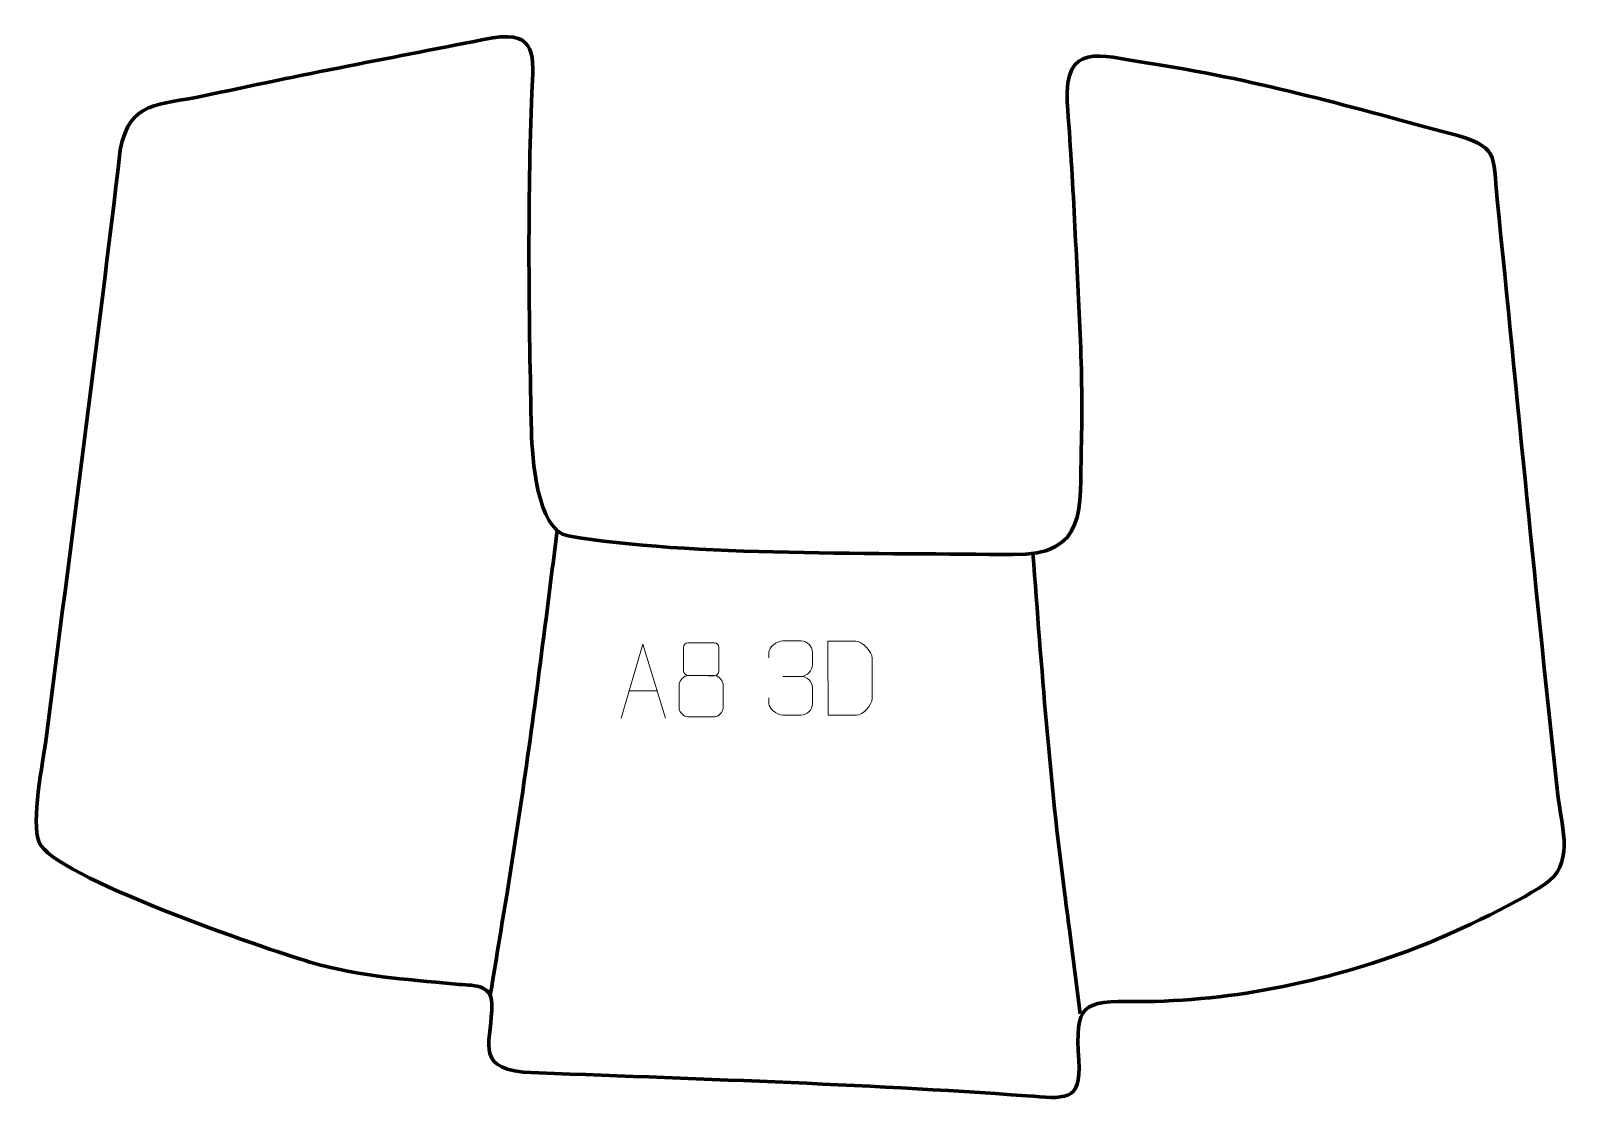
# Model space of a CAD drawing. Header units: millimetres. Extents: x -252 to 268, y -126 to 235.
import ezdxf

# ---------------------------------------------------------------- set-up
doc = ezdxf.new("R2010")
doc.units = ezdxf.units.MM
doc.header["$MEASUREMENT"] = 0
doc.layers.add('layer 2', color=7, linetype='Continuous')
doc.layers.add('layer 3', color=7, linetype='Continuous')

msp = doc.modelspace()

# ---------------------------------------------------------------- linework, layer by layer
at = {"layer": 'layer 2', "color": 142, "lineweight": 158}
for points, knots in [([(-74.331, 66.7981), (-75.5893, 56.9066), (-76.8477, 47.0151), (-78.106, 37.1236), (-78.106, 37.1236), (-82.1107, 5.6143), (-86.2205, -24.6784), (-91.3561, -56.0541), (-91.3561, -56.0541), (-93.043, -66.3603), (-94.729, -76.6666), (-96.4158, -86.9728), (-96.4158, -86.9728), (-96.4158, -86.9728), (-96.6568, -88.4451), (-96.6568, -88.4451), (-96.6568, -88.4451), (-96.6568, -88.4451), (-96.8977, -89.9174), (-96.8977, -89.9174)], [0, 0, 0, 0, 0.16666667, 0.16666667, 0.16666667, 0.16666667, 0.33333333, 0.33333333, 0.33333333, 0.33333333, 0.5, 0.5, 0.5, 0.5, 0.66666667, 0.66666667, 0.66666667, 0.66666667, 1, 1, 1, 1]), ([(85.9191, 59.0055), (88.932, 20.1184), (91.5253, -17.0473), (96.6846, -55.8224), (96.6846, -55.8224), (97.2115, -59.7828), (97.7304, -63.743), (98.2358, -67.7062), (98.2358, -67.7062), (99.4235, -77.1331), (100.6114, -86.5599), (101.7991, -95.9868)], [0, 0, 0, 0, 0.25, 0.25, 0.25, 0.25, 0.5, 0.5, 0.5, 0.5, 1, 1, 1, 1])]:
    msp.add_open_spline(points, degree=3, knots=knots, dxfattribs=at)
at = {"layer": 'layer 3', "color": 242, "lineweight": 158}
msp.add_open_spline([(99.9395, 171.5818), (99.2698, 184.9473), (98.5061, 197.6841), (97.4826, 211.0321), (97.4826, 211.0321), (96.551, 231.4684), (108.5472, 226.7414), (123.4326, 224.4638), (123.4326, 224.4638), (161.5345, 218.6341), (189.3975, 210.4159), (226.493, 200.5152), (226.493, 200.5152), (243.0358, 196.1022), (240.8244, 193.7489), (242.3726, 178.2881), (242.3726, 178.2881), (249.0662, 111.4251), (255.4892, 44.4193), (262.7884, -22.3719), (262.7884, -22.3719), (263.7735, -31.3863), (268.2713, -44.3018), (259.9911, -51.0797), (259.9911, -51.0797), (252.2302, -57.4325), (227.7557, -68.7247), (217.8316, -72.6656), (217.8316, -72.6656), (187.4022, -84.7495), (153.6753, -91.9559), (120.8799, -91.9018), (120.8799, -91.9018), (102.1958, -91.6266), (100.1523, -92.9761), (101.3851, -111.7169), (101.3851, -111.7169), (102.4268, -126.118), (96.3274, -124.5245), (83.8797, -123.6362), (83.8797, -123.6362), (27.7911, -119.6337), (-29.5463, -117.8654), (-85.8385, -115.7409), (-85.8385, -115.7409), (-102.5899, -113.79), (-96.0859, -104.746), (-96.3912, -92.6265), (-96.3912, -92.6265), (-96.564, -85.7647), (-102.7564, -86.6162), (-108.5063, -86.0197), (-108.5063, -86.0197), (-126.8656, -84.1703), (-139.592, -83.7506), (-157.722, -78.5792), (-157.722, -78.5792), (-172.4854, -74.1713), (-244.2662, -49.6823), (-248.8489, -38.3442), (-248.8489, -38.3442), (-251.6625, -31.3832), (-247.6378, -11.4236), (-246.5354, -3.3249), (-246.5354, -3.3249), (-238.0923, 62.7297), (-229.3199, 128.8408), (-221.5503, 194.9736), (-221.5503, 194.9736), (-218.3963, 211.716), (-208.3763, 210.0021), (-194.0031, 213.0718), (-194.0031, 213.0718), (-160.8998, 220.2199), (-129.1808, 226.2984), (-96.0709, 232.7563), (-96.0709, 232.7563), (-80.9337, 235.0878), (-82.3102, 226.196), (-82.8347, 214.3093), (-82.8347, 214.3093), (-84.4392, 177.9479), (-83.8626, 136.7615), (-83.0224, 100.1367), (-83.0224, 100.1367), (-82.7571, 91.4968), (-81.2238, 66.9698), (-70.6181, 64.9297), (-70.6181, 64.9297), (-30.8288, 57.9845), (37.735, 59.2959), (79.1492, 58.6479), (79.1492, 58.6479), (104.4531, 58.2521), (101.6782, 74.1897), (102.234, 94.2385), (102.234, 94.2385), (102.9763, 121.0119), (101.2907, 144.731), (99.9395, 171.5818)], degree=3, knots=[0, 0, 0, 0, 0.03846154, 0.03846154, 0.03846154, 0.03846154, 0.07692308, 0.07692308, 0.07692308, 0.07692308, 0.11538462, 0.11538462, 0.11538462, 0.11538462, 0.15384615, 0.15384615, 0.15384615, 0.15384615, 0.19230769, 0.19230769, 0.19230769, 0.19230769, 0.23076923, 0.23076923, 0.23076923, 0.23076923, 0.26923077, 0.26923077, 0.26923077, 0.26923077, 0.30769231, 0.30769231, 0.30769231, 0.30769231, 0.34615385, 0.34615385, 0.34615385, 0.34615385, 0.38461538, 0.38461538, 0.38461538, 0.38461538, 0.42307692, 0.42307692, 0.42307692, 0.42307692, 0.46153846, 0.46153846, 0.46153846, 0.46153846, 0.5, 0.5, 0.5, 0.5, 0.53846154, 0.53846154, 0.53846154, 0.53846154, 0.57692308, 0.57692308, 0.57692308, 0.57692308, 0.61538462, 0.61538462, 0.61538462, 0.61538462, 0.65384615, 0.65384615, 0.65384615, 0.65384615, 0.69230769, 0.69230769, 0.69230769, 0.69230769, 0.73076923, 0.73076923, 0.73076923, 0.73076923, 0.76923077, 0.76923077, 0.76923077, 0.76923077, 0.80769231, 0.80769231, 0.80769231, 0.80769231, 0.84615385, 0.84615385, 0.84615385, 0.84615385, 0.88461538, 0.88461538, 0.88461538, 0.88461538, 0.92307692, 0.92307692, 0.92307692, 0.92307692, 1, 1, 1, 1], dxfattribs=at)
at = {"layer": 'layer 3', "color": 250, "lineweight": 9}
for points, knots in [([(-52.8254, 3.5547), (-52.8254, 3.5547), (-45.4544, 28.5082), (-45.4544, 28.5082), (-45.4544, 28.5082), (-45.4544, 28.5082), (-37.8845, 3.5547), (-37.8845, 3.5547)], [0, 0, 0, 0, 0.33333333, 0.33333333, 0.33333333, 0.33333333, 1, 1, 1, 1]), ([(-31.8084, 27.4846), (-31.8084, 25.2716), (-31.8084, 21.5893), (-31.8084, 19.376), (-31.8084, 19.376), (-31.7934, 18.8686), (-30.986, 17.9372), (-30.2859, 17.9384), (-30.2859, 17.9384), (-27.316, 17.9386), (-24.3458, 17.8537), (-21.3754, 17.8534), (-21.3754, 17.8534), (-20.5783, 17.8576), (-19.8576, 18.6479), (-19.8602, 19.3686), (-19.8602, 19.3686), (-19.8605, 21.5846), (-19.8605, 25.2693), (-19.8602, 27.4846), (-19.8602, 27.4846), (-19.8787, 28.1954), (-20.4901, 28.9558), (-21.324, 28.9484), (-21.324, 28.9484), (-24.3411, 28.9481), (-27.358, 28.9481), (-30.3746, 28.9484), (-30.3746, 28.9484), (-31.001, 28.956), (-31.8251, 28.245), (-31.8084, 27.4846)], [0, 0, 0, 0, 0.11111111, 0.11111111, 0.11111111, 0.11111111, 0.22222222, 0.22222222, 0.22222222, 0.22222222, 0.33333333, 0.33333333, 0.33333333, 0.33333333, 0.44444444, 0.44444444, 0.44444444, 0.44444444, 0.55555556, 0.55555556, 0.55555556, 0.55555556, 0.66666667, 0.66666667, 0.66666667, 0.66666667, 0.77777778, 0.77777778, 0.77777778, 0.77777778, 1, 1, 1, 1]), ([(-3.05, 23.8644), (-3.05, 23.8644), (-3.05, 25.7216), (-3.05, 25.7216), (-3.05, 25.7216), (-3.0643, 27.4635), (-0.3998, 29.5816), (1.6593, 29.5589), (1.6593, 29.5589), (3.7234, 29.5589), (5.7874, 29.5589), (7.8511, 29.5589), (7.8511, 29.5589), (10.0456, 29.5677), (11.6439, 27.7209), (11.6883, 25.8088), (11.6883, 25.8088), (11.6879, 24.3737), (11.6879, 22.9386), (11.6883, 21.5031), (11.6883, 21.5031), (11.6397, 19.8496), (10.0371, 17.6196), (7.8388, 17.6296), (7.8388, 17.6296), (10.0425, 17.6184), (11.6505, 15.8152), (11.7045, 13.7557), (11.7045, 13.7557), (11.7041, 11.971), (11.7041, 10.1863), (11.7045, 8.4012), (11.7045, 8.4012), (11.7146, 6.3398), (9.6597, 4.5767), (7.8388, 4.5848), (7.8388, 4.5848), (5.7735, 4.5851), (3.7083, 4.5851), (1.6427, 4.5848), (1.6427, 4.5848), (-0.5259, 4.5963), (-3.0569, 6.9965), (-3.0755, 8.4583), (-3.0755, 8.4583), (-3.0755, 8.4583), (-3.0755, 10.3669), (-3.0755, 10.3669)], [0, 0, 0, 0, 0.07692308, 0.07692308, 0.07692308, 0.07692308, 0.15384615, 0.15384615, 0.15384615, 0.15384615, 0.23076923, 0.23076923, 0.23076923, 0.23076923, 0.30769231, 0.30769231, 0.30769231, 0.30769231, 0.38461538, 0.38461538, 0.38461538, 0.38461538, 0.46153846, 0.46153846, 0.46153846, 0.46153846, 0.53846154, 0.53846154, 0.53846154, 0.53846154, 0.61538462, 0.61538462, 0.61538462, 0.61538462, 0.69230769, 0.69230769, 0.69230769, 0.69230769, 0.76923077, 0.76923077, 0.76923077, 0.76923077, 0.84615385, 0.84615385, 0.84615385, 0.84615385, 1, 1, 1, 1]), ([(16.9222, 4.6233), (19.254, 4.6237), (24.2042, 4.5997), (26.5357, 4.5994), (26.5357, 4.5994), (28.4607, 4.494), (31.7793, 8.0356), (31.7681, 10.0529), (31.7681, 10.0529), (31.7677, 15.823), (31.7677, 17.9927), (31.7681, 23.762), (31.7681, 23.762), (31.7638, 25.9001), (28.3893, 29.5602), (26.2369, 29.5467), (26.2369, 29.5467), (23.9112, 29.5467), (19.1869, 29.5467), (16.8608, 29.5467), (16.8608, 29.5467), (16.8612, 23.7998), (16.9225, 10.3706), (16.9222, 4.6233)], [0, 0, 0, 0, 0.14285714, 0.14285714, 0.14285714, 0.14285714, 0.28571429, 0.28571429, 0.28571429, 0.28571429, 0.42857143, 0.42857143, 0.42857143, 0.42857143, 0.57142857, 0.57142857, 0.57142857, 0.57142857, 0.71428571, 0.71428571, 0.71428571, 0.71428571, 1, 1, 1, 1]), ([(-33.2672, 14.9664), (-33.2672, 11.7956), (-33.2672, 10.0935), (-33.2672, 6.9221), (-33.2672, 6.9221), (-33.2757, 5.7002), (-31.5778, 4.0075), (-30.3252, 3.999), (-30.3252, 3.999), (-27.3421, 3.9993), (-24.3588, 3.9993), (-21.3754, 3.999), (-21.3754, 3.999), (-20.0521, 4.0107), (-18.4317, 5.6323), (-18.4428, 6.9315), (-18.4428, 6.9315), (-18.4431, 10.0997), (-18.4431, 11.7985), (-18.4428, 14.9664), (-18.4428, 14.9664), (-18.5125, 16.3468), (-20.0903, 17.9254), (-21.3957, 17.9193), (-21.3957, 17.9193), (-24.3723, 17.919), (-27.3489, 17.919), (-30.3252, 17.9193), (-30.3252, 17.9193), (-31.4047, 17.9257), (-33.251, 16.3468), (-33.2672, 14.9664)], [0, 0, 0, 0, 0.11111111, 0.11111111, 0.11111111, 0.11111111, 0.22222222, 0.22222222, 0.22222222, 0.22222222, 0.33333333, 0.33333333, 0.33333333, 0.33333333, 0.44444444, 0.44444444, 0.44444444, 0.44444444, 0.55555556, 0.55555556, 0.55555556, 0.55555556, 0.66666667, 0.66666667, 0.66666667, 0.66666667, 0.77777778, 0.77777778, 0.77777778, 0.77777778, 1, 1, 1, 1])]:
    msp.add_open_spline(points, degree=3, knots=knots, dxfattribs=at)
for points in [[(1.6597, 17.6192), (1.6597, 17.6192), (7.8561, 17.6192), (7.8561, 17.6192)], [(-50.1028, 12.8041), (-50.1028, 12.8041), (-40.6071, 12.8041), (-40.6071, 12.8041)]]:
    msp.add_open_spline(points, degree=3, dxfattribs=at)

doc.saveas('drawing.dxf')
